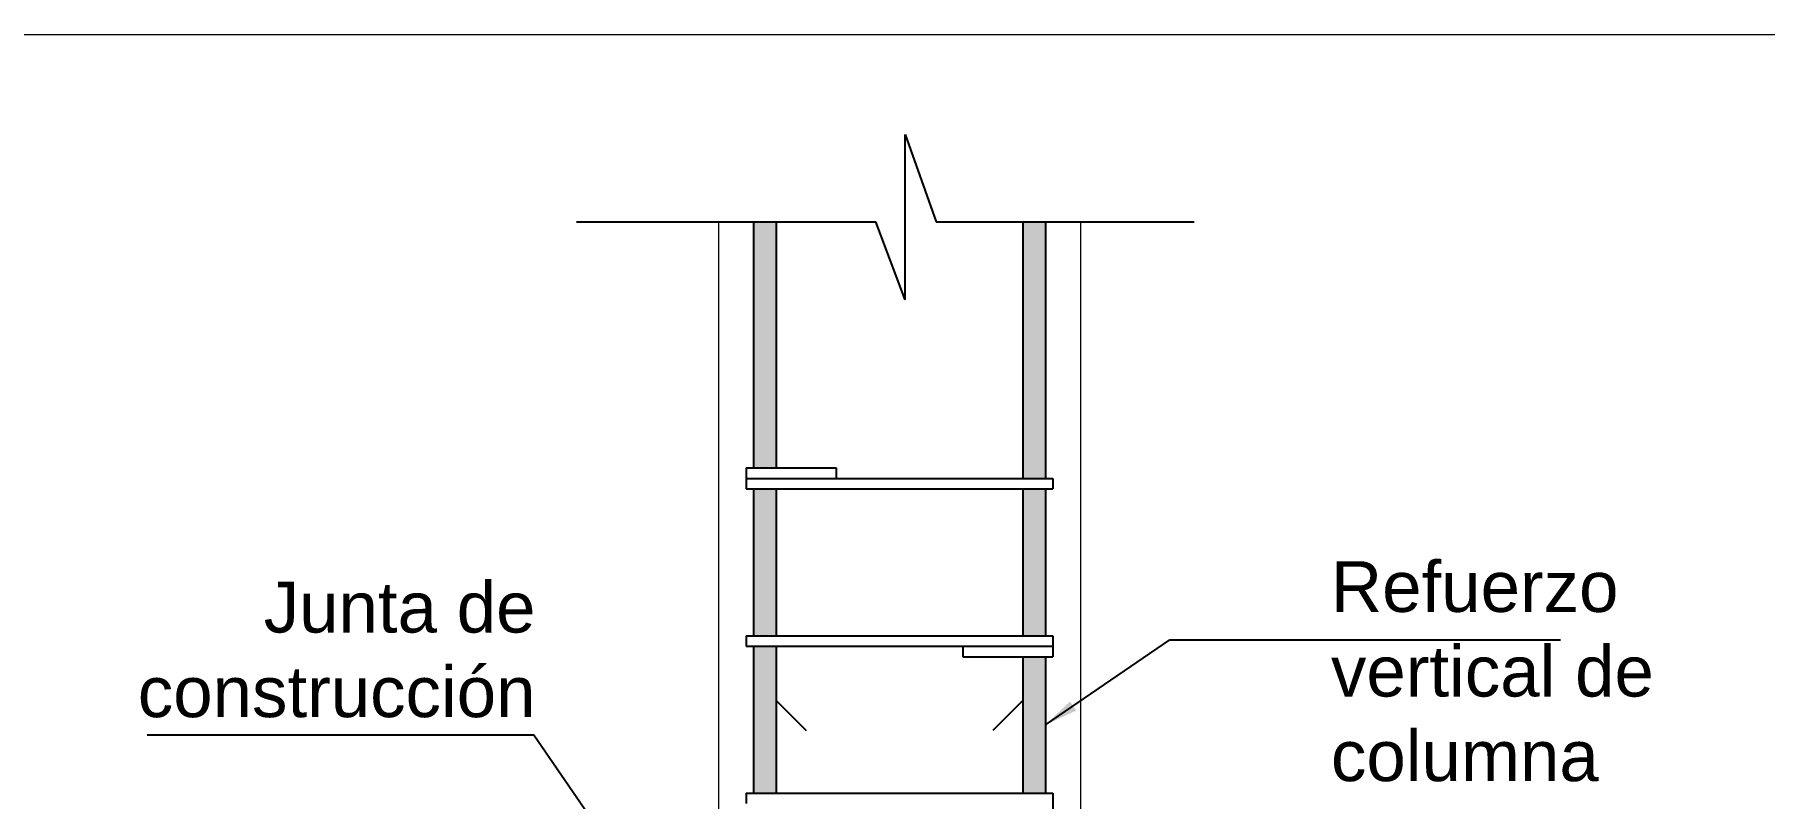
# Model space of a CAD drawing. Header units: feet. Extents: x -398 to 164, y -304 to 319.
# Drawn here: x -346.4 to -342.286, y -116.322 to -114.506 of the extents above; entities that cross this region are included whole.
import ezdxf

# ---------------------------------------------------------------- set-up
doc = ezdxf.new("R2010")
doc.units = ezdxf.units.FT
doc.header["$MEASUREMENT"] = 0
for name, color, linetype in [('ACERO', 6, 'Continuous'), ('COTAS', 1, 'Continuous'), ('TEXTO', 7, 'Continuous'), ('ZAPATAS', 5, 'Continuous')]:
    doc.layers.add(name, color=color, linetype=linetype)
doc.layers.add('CONTORNO', color=2, linetype='Continuous', lineweight=18)
doc.layers.add('Structural - Bearing_Pen_No__19', color=255, linetype='Continuous', lineweight=0)
doc.styles.add('ARIAL', font='arial.ttf')
doc.styles.add('ROMANS', font='romans.shx', dxfattribs={"width": 0.9})
doc.dimstyles.new('CINCUENTA', dxfattribs={"dimtxt": 0.1, "dimasz": 0.08, "dimexe": 0.06, "dimexo": 0, "dimgap": 0.03, "dimtad": 0, "dimzin": 0, "dimdsep": 46, "dimtxsty": 'ROMANS', "dimblk1": 'OBLIQUE', "dimblk2": 'OBLIQUE', "dimsah": 1, "dimcen": 0, "dimdle": 0.1, "dimclrd": 1, "dimclre": 1, "dimclrt": 2, "dimadec": 0, "dimazin": 0, "dimtfac": 12.5, "dimtix": 1, "dimtmove": 0, "dimatfit": 3, "dimfxl": 1, "dimtvp": 1.25, "dimtolj": 1, "dimtzin": 0, "dimarcsym": 0})

# ---------------------------------------------------------------- blocks, each defined once
blk = doc.blocks.new('_Oblique')
at = {"color": 0, "linetype": 'ByBlock', "lineweight": -2}
blk.add_line((-0.5, -0.5), (0.5, 0.5), dxfattribs=at)

msp = doc.modelspace()

# ---------------------------------------------------------------- linework, layer by layer
at = {"layer": 'ACERO'}
for p, q in [((-344.6902, -114.9511), (-344.6902, -115.536)), ((-344.6367, -114.9511), (-344.6367, -115.536)), ((-344.0496, -114.9511), (-344.0496, -115.5609)), ((-343.9962, -114.9511), (-343.9962, -115.5609)), ((-344.708, -115.536), (-344.708, -115.5859)), ((-344.708, -115.536), (-344.4941, -115.536)), ((-344.708, -115.5609), (-343.9783, -115.5609)), ((-344.4941, -115.536), (-344.4941, -115.5609)), ((-343.9783, -115.5609), (-343.9783, -115.5859)), ((-344.708, -115.5859), (-343.9783, -115.5859)), ((-344.6902, -115.5859), (-344.6902, -115.9351)), ((-344.6367, -115.5859), (-344.6367, -115.9351)), ((-344.0496, -115.5859), (-344.0496, -115.9351)), ((-343.9962, -115.5859), (-343.9962, -115.9351)), ((-344.708, -115.9351), (-343.9783, -115.9351)), ((-344.708, -115.9351), (-344.708, -115.9601)), ((-343.9783, -115.9351), (-343.9783, -115.985)), ((-344.708, -115.9601), (-343.9783, -115.9601)), ((-344.6902, -115.9601), (-344.6902, -116.3094)), ((-344.6367, -115.9601), (-344.6367, -116.3094)), ((-344.1922, -115.9601), (-344.1922, -115.985)), ((-344.1922, -115.985), (-343.9783, -115.985)), ((-344.0496, -115.985), (-344.0496, -116.3094)), ((-343.9962, -115.985), (-343.9962, -116.3094)), ((-344.6367, -116.0888), (-344.5654, -116.1601)), ((-344.0496, -116.0888), (-344.1209, -116.1601)), ((-344.708, -116.3094), (-343.9783, -116.3094)), ((-344.708, -116.3094), (-344.708, -116.3343)), ((-343.9783, -116.3094), (-343.9783, -116.3593))]:
    msp.add_line(p, q, dxfattribs=at)
for points in [[(-344.6902, -115.536), (-344.6902, -114.9511), (-344.6367, -114.9511)], [(-344.6367, -114.9511), (-344.6367, -115.536), (-344.6902, -115.536)], [(-344.6367, -114.9511), (-344.6367, -114.9511), (-344.6367, -114.9511), (-344.6367, -115.536)], [(-344.0496, -115.5609), (-344.0496, -114.9511), (-343.9962, -114.9511)], [(-343.9962, -114.9511), (-343.9962, -115.5609), (-344.0496, -115.5609)], [(-343.9962, -114.9511), (-343.9962, -114.9511), (-343.9962, -114.9511), (-343.9962, -115.5609)], [(-343.9962, -115.5609), (-343.9962, -115.5609), (-343.9962, -115.5609), (-344.0496, -115.5609)], [(-344.6902, -115.9351), (-344.6902, -115.5859), (-344.6367, -115.5859)], [(-344.6367, -115.5859), (-344.6367, -115.9351), (-344.6902, -115.9351)], [(-344.6367, -115.5859), (-344.6367, -115.5859), (-344.6367, -115.5859), (-344.6367, -115.9351)], [(-343.9962, -115.5859), (-343.9962, -115.9351), (-344.0496, -115.9351)], [(-344.0496, -115.9351), (-344.0496, -115.9351), (-344.0496, -115.9351), (-344.0496, -115.5859)], [(-344.0496, -115.9351), (-344.0496, -115.5859), (-343.9962, -115.5859)], [(-344.6902, -115.9601), (-344.6902, -116.3094), (-344.6367, -116.3094)], [(-344.6367, -116.3094), (-344.6367, -115.9601), (-344.6902, -115.9601)], [(-344.6367, -116.3094), (-344.6367, -116.3094), (-344.6367, -116.3094), (-344.6367, -115.9601)], [(-344.0496, -115.985), (-343.9962, -115.985), (-343.9962, -116.3094)], [(-343.9962, -116.3094), (-344.0496, -116.3094), (-344.0496, -115.985)]]:
    msp.add_solid(points, dxfattribs=at)
at = {"layer": 'CONTORNO'}
for p, q in [((-344.7738, -114.9511), (-344.7738, -117.3909)), ((-343.9125, -114.9511), (-343.9125, -117.3909))]:
    msp.add_line(p, q, dxfattribs=at)
at = {"layer": 'Structural - Bearing_Pen_No__19'}
msp.add_lwpolyline([(-348.8471, -114.5058), (-340.206, -114.5058), (-340.206, -120.1527), (-348.8471, -120.1527)], close=True, dxfattribs=at)
at = {"layer": 'ZAPATAS', "color": 1}
for p, q in [((-344.3297, -115.1361), (-344.3297, -114.7437)), ((-344.3297, -114.7437), (-344.2558, -114.9511)), ((-345.1114, -114.9511), (-344.3995, -114.9511)), ((-344.3297, -115.1361), (-344.3995, -114.9511)), ((-344.2558, -114.9511), (-343.6426, -114.9511))]:
    msp.add_line(p, q, dxfattribs=at)

# ---------------------------------------------------------------- texts
at = {"layer": 'TEXTO', "char_height": 0.120648, "style": 'ARIAL'}
for s, insert, width, attachment_point in [('Refuerzo vertical de columna ', (-343.3169, -115.7579), 1.258094, 1), ('Junta de construcción', (-345.2089, -115.8069), 1.08555, 3)]:
    msp.add_mtext(s, dxfattribs=dict(at, insert=insert, width=width, attachment_point=attachment_point))

# ---------------------------------------------------------------- leaders
at = {"layer": 'COTAS'}
for points in [[(-343.9962, -116.1472), (-343.6998, -115.9451), (-342.7708, -115.9451)], [(-344.378, -117.384), (-345.2133, -116.1712), (-346.133, -116.1712)]]:
    msp.add_leader(points, dimstyle='CINCUENTA', dxfattribs=at)

doc.saveas('drawing.dxf')
